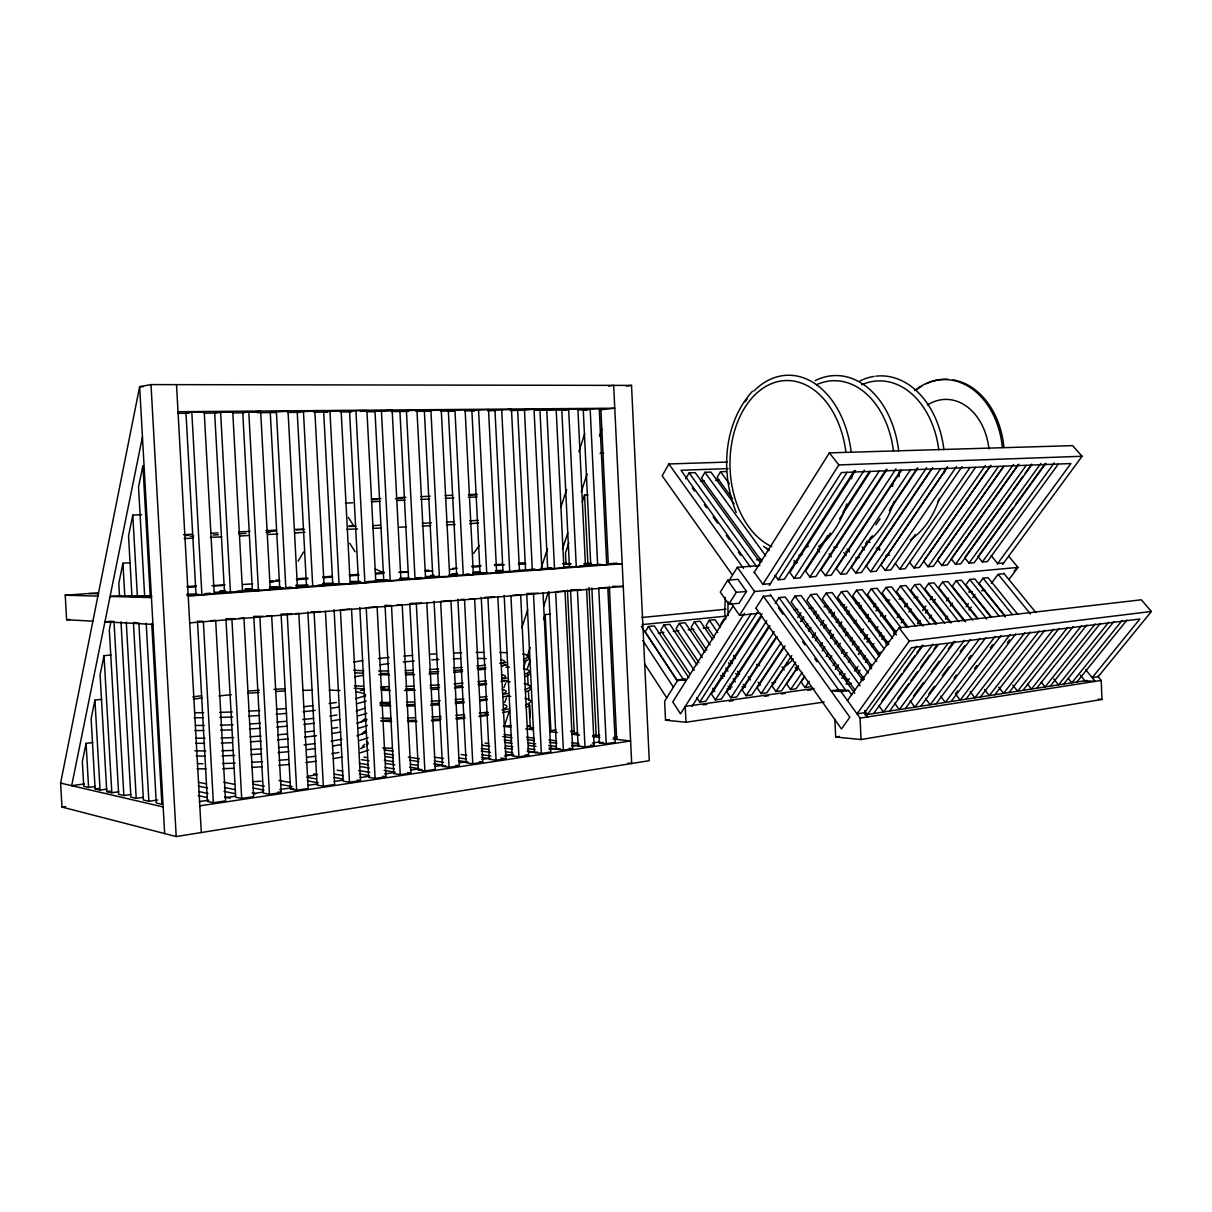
<?xml version="1.0" encoding="UTF-8"?>
<svg xmlns="http://www.w3.org/2000/svg" width="1212" height="1212" viewBox="0 0 1212 1212"><rect width="100%" height="100%" fill="white"/><g stroke="black" fill="none" stroke-linecap="round" stroke-linejoin="round"><path stroke-width="1.5" d="M725.321 597.516L724.715 612.151L725.685 619.483M60.6 783.103L139.638 386.673L151 384.598L631.528 385.401L649.268 760.682L176.21 836.553L61.979 807.056L60.6 783.103L163.181 806.965M142.455 436.865L71.675 785.679L84.31 783.952M92.839 742.547L86.067 743.38L82.34 761.59L83.764 786.3L88.597 787.406L95.354 786.467M101.763 699.354L94.93 700.082L91.112 718.777L95.112 788.906L100.066 790.057L106.883 789.103M110.928 655.01L104.02 655.662L100.096 674.842L106.747 791.587L111.822 792.754L118.685 791.784M129.987 562.777L122.942 563.216L118.806 583.442L119.518 596.092L131.835 595.728M141.683 514.691L132.79 515.1L128.533 535.871L131.941 596.44L149.773 595.668M521.857 627.816L527.674 609.863M541.067 568.534L547.46 548.778M560.838 507.464L566.655 489.497M578.881 451.773L584.699 433.82M509.57 710.293L504.283 726.412L511.07 725.488M523.675 667.312L526.023 660.146M527.205 656.571L530.129 647.617M543.658 606.424L548.354 592.092M562.459 549.112L567.746 533.007M581.26 491.814L587.138 473.907M599.47 436.29L601.834 429.124M527.341 668.766L530.28 659.828M543.567 619.514L545.188 614.59L550.369 614.105M568.882 542.658L565.474 552.975L566.004 563.656L570.867 563.625M582.245 502.056L584.563 495.026L588.078 494.875M503.919 687.674L505.707 682.917M504.662 702.612L506.449 697.854M880.018 518.751L875.943 524.796M303.606 552.021L298.122 561.095M727.261 462.075L668.857 463.969L662.176 475.831L732.139 574.609M685.734 478.755L689.128 472.877L695.233 472.65L760.257 562.595M734.124 503.844L710.944 472.074L704.914 472.301L701.521 478.134L761.939 561.58M726.442 471.513L720.504 471.726L717.08 477.528L732.487 498.617M688.81 677.766L654.389 625.907L648.39 626.528L645.208 631.846L677.372 680.674M697.036 664.873L669.857 624.332L663.934 624.938L660.737 630.225L689.855 673.993M705.02 652.177L685.113 622.771L679.265 623.362L676.069 628.619L698.991 662.752M712.762 639.663L700.172 621.226L694.4 621.817L691.188 627.043L706.854 650.147M727.7 580.184L720.307 592.123L728.806 604.273L739.002 603.303L746.486 591.426L737.911 579.321L727.7 580.184L736.275 592.35L746.486 591.426M728.518 581.578L737.366 567.322L759.924 565.519M720.292 627.331L715.035 619.696L709.338 620.286L706.111 625.483L714.474 637.709M685.356 678.902L677.993 679.826L664.63 701.203L665.524 720.201L685.992 722.231L824.175 702.036M728.806 604.273L736.275 592.35M720.837 623.938L724.079 618.771M732.987 606.121L672.751 701.915L680.523 713.838L744.471 613.317M754.076 572.594L829.372 452.864L1072.605 445.637L1082.074 456.273L1002.627 564.413M731.078 603.182L739.547 615.287L754.606 591.532L1017.989 567.428L1008.687 556.157M762.727 584.593L838.84 464.923L1082.074 456.273M691.961 706.429L750.94 614.136M769.241 585.502L841.446 472.544L1070.878 463.545L997.294 564.034M755.894 608.136L763.454 596.319L770.968 595.622M696.809 697.657L699.748 702.096L757.106 612.651M774.968 575.306L778.21 579.775L847.143 472.301M762.121 613.772L705.793 701.263L699.748 702.096M854.415 470.483L784.376 579.23L778.21 579.775M761.53 616.393L711.474 694.052L715.398 699.93L721.367 699.112L768.666 626.392M855.581 470.453L789.845 572.458L794.178 578.382L800.253 577.851L827.735 535.598M775.21 603.5L779.013 597.622L785.164 597.046L854.778 693.294M715.398 699.93L766.741 620.711M794.178 578.382L864.338 470.104M843.007 512.115L869.489 471.423M769.984 625.816L726.912 691.961L730.851 697.794L736.729 696.991L775.953 637.3M830.265 533.189L805.571 571.14L809.904 577.018L815.903 576.488L886.336 469.271M839.537 518.963L870.413 471.529M479.27 545.476L473.528 553.505M862.974 680.386L801.041 595.531L794.966 596.107L791.148 601.94L854.975 690.067M730.851 697.794L774.135 631.664M809.904 577.018L879.23 471.089M777.134 636.679L742.138 689.901L746.077 695.688L751.879 694.885L783.982 646.496M887.123 469.347L821.069 569.837L825.417 575.655L831.326 575.139L900.91 470.241M871.67 668.706L816.676 594.032L810.692 594.607L806.859 600.394L863.808 678.326M746.077 695.688L781.24 642.481M797.799 617.453L800.905 612.757M825.417 575.655L895.971 468.908M800.556 621.514L803.662 616.832M785.043 645.875L757.167 687.871L761.106 693.612L766.832 692.825L791.769 655.586M801.556 620.968L803.632 617.862M901.546 470.317L836.356 568.549L840.704 574.337L846.521 573.821L871.504 536.507M879.261 656.056L832.083 592.577L826.175 593.138L822.357 598.88L871.519 665.57M761.106 693.612L788.088 653.177M805.738 626.74L807.813 623.635M814.04 614.302L816.115 611.181M840.704 574.337L910.394 469.877M808.389 630.755L810.48 627.664M816.706 618.347L818.782 615.241M890.244 508.51L917.317 468.09M787.77 662.297L771.983 685.871L775.938 691.567L781.588 690.795L798.526 665.706M808.828 630.861L810.934 627.725M872.473 535.855L851.415 567.277L855.763 573.018L861.505 572.518L931.392 469.089M889.305 510.707L917.726 468.286M887.729 645.102L847.279 591.123L841.461 591.683L837.613 597.395L880.109 654.525M775.938 691.567L795.708 662.207M812.373 637.467L815.494 632.831M820.691 625.104L823.827 620.468M829.023 612.727L831.099 609.636M855.763 573.018L926.665 467.726M815.479 640.633L817.6 637.497M823.948 628.089L826.069 624.953M832.432 615.544L834.553 612.408M798.223 666.706L786.603 683.901L790.557 689.552L796.132 688.78L804.632 676.311M832.008 616.726L834.114 613.59M932.725 467.711L866.277 566.034L870.625 571.716L876.291 571.231L947.39 466.953M896.456 634.952L862.247 589.699L856.52 590.244L852.672 595.91L888.972 644.329M790.557 689.552L802.238 672.372M820.282 645.829L822.403 642.708M828.766 633.331L830.887 630.21M836.189 622.392L838.31 619.271M844.688 609.909L846.809 606.788M870.625 571.716L940.603 468.726M822.69 649.829L824.811 646.708M831.19 637.36L833.311 634.255M839.689 624.907L841.81 621.786M847.127 613.999L849.248 610.878M804.207 677.281L801.026 681.947L804.995 687.552L810.495 686.795M822.206 650.889L824.327 647.784M830.674 638.466L832.796 635.361M839.158 626.043L841.264 622.938M947.511 467.135L880.912 564.792L885.275 570.443L890.85 569.958L915.318 534.401M906.682 627.21L877.018 588.29L871.367 588.82L867.504 594.471L895.88 631.982M804.995 687.552L809.252 681.356M826.281 656.51L828.402 653.404M834.795 644.102L836.916 640.996M843.31 631.679L845.431 628.573M859.263 608.394L861.399 605.288M885.275 570.443L956.465 466.605M829.675 658.919L831.796 655.828M838.189 646.526L840.325 643.436M845.643 635.694L847.779 632.588M854.172 623.301L856.293 620.211M937.633 501.95L962.086 466.575M921.241 625.513L891.577 586.896L886.002 587.426L882.139 593.032L908.258 627.286M833.114 665.539L835.235 662.449M841.643 653.192L843.779 650.102M850.173 640.845L852.309 637.754M866.186 617.696L868.307 614.62M873.655 606.894L875.776 603.818M895.365 563.58L899.728 569.185L969.979 467.59M835.341 669.448L838.552 664.827M844.219 656.631L847.097 652.51M852.43 644.814L854.869 641.299M860.974 632.497L863.383 629.013M868.443 621.726L870.58 618.65M875.928 610.954L878.064 607.863M975.524 467.362L905.228 568.716L899.728 569.185M936.028 624.392L905.94 585.532L900.44 586.063L896.562 591.623L923.059 626.089M839.704 674.448L841.855 671.387M848.264 662.176L850.4 659.116M856.823 649.905L858.96 646.844M864.307 639.163L867.519 634.573M880.351 616.166L882.487 613.09M909.606 562.383L913.969 567.943L985.386 465.514M858.384 654.525L860.55 651.435M867.05 642.133L869.216 639.027M875.731 629.725L877.897 626.619M990.522 465.605L923.65 561.201L928.013 566.731L933.376 566.262L1003.854 466.302M841.855 678.326L845.067 673.736M858.99 653.829L861.126 650.768M867.55 641.587L869.701 638.527M883.609 618.635L885.745 615.575M990.855 465.302L919.393 567.474L913.969 567.943M950.193 622.741L920.105 584.184L914.681 584.699L910.788 590.229L936.134 622.938M849.309 678.69L847.173 681.735L843.188 676.235M854.672 671.069L857.884 666.494M863.247 658.858L865.383 655.813M871.822 646.663L873.958 643.617M879.321 635.997L881.472 632.937M928.013 566.731L998.476 466.514M904.713 606.561L906.879 603.485M1003.4 466.59L937.512 560.035L941.875 565.519L947.163 565.05L1018.837 464.226M857.914 673.266L860.096 670.175M865.55 662.449L867.731 659.358M881.897 639.239L884.078 636.148M897.168 617.59L899.349 614.499M904.803 606.773L906.985 603.667M964.161 621.12L934.073 582.851L928.725 583.366L924.832 588.865L951.329 622.801M863.05 676.766L860.868 679.841L864.338 679.371M869.595 667.509L871.776 664.434M878.336 655.192L880.518 652.101M885.972 644.405L888.169 641.315M893.623 633.618L895.804 630.528M901.273 622.832L903.455 619.741M908.909 612.045L911.091 608.954M941.875 565.519L1013.52 464.438M847.461 700.536L899.077 627.771L1141.325 599.804L1151.4 611.469L1098.148 676.72L1092.179 677.644L1139.886 618.999L911.424 647.753L864.595 712.686L857.02 713.853L909.242 641.148L1151.4 611.469M952.268 557.353L1018.231 464.529M977.205 618.574L947.845 581.533L942.572 582.033L938.664 587.502L965.555 621.68M922.529 610.575L925.801 605.97M930.18 599.849L932.376 596.774M951.193 558.883L955.556 564.322L1026.185 465.423M917.56 623.529L919.756 620.483M1010.838 493.284L964.676 557.747L969.039 563.156L974.175 562.701L1046.001 463.211M1013.035 490.209L1022.928 476.407M1025.125 473.331L1031.715 464.12M917.863 623.771L920.044 620.711M925.529 613.06L927.71 610.015M933.195 602.364L935.376 599.304M1031.427 465.211L960.768 563.868L955.556 564.322M929.377 618.256L931.573 615.211M990.78 617.014L961.449 580.245L956.238 580.745L952.329 586.169L978.039 618.605M969.039 563.156L1040.835 463.408M1013.202 507.828L977.993 556.626L982.356 561.989L987.416 561.55L1058.212 464.211M1015.398 504.783L1045.108 463.605M946.557 600.97L948.754 597.925M916.802 646.223L867.428 714.504L864.565 710.55M950.314 606.167L952.511 603.137M982.356 561.989L1054.213 462.893M1005.369 616.908L974.857 578.957L969.721 579.457L965.797 584.851L991.507 617.044M882.003 700.96L901.683 673.811M903.864 670.797L914.802 655.722M916.984 652.707L922.453 645.178M873.625 713.535L923.044 645.435M945.481 619.226L947.678 616.211M932.967 644.193L883.472 712.005L878.715 705.475M1017.838 614.454L988.083 577.7L983.023 578.185L979.099 583.548L1005.172 615.969M897.804 698.597L908.773 683.613M910.954 680.614L917.529 671.63M920.817 667.145L929.589 655.162M933.982 649.178L937.27 644.678M889.593 711.065L938.012 644.935M966.085 606.667L968.312 603.621M972.766 597.531L974.993 594.486M969.055 610.106L971.297 607.06M991.386 583.396L998.112 574.261L1004.112 573.7M947.769 643.693L899.289 709.565L894.517 703.081M913.454 696.158L923.559 682.492M931.407 671.842L939.255 661.207M948.238 649.041L953.844 641.451M905.303 708.626L954.935 641.436M1014.171 571.246L1017.519 566.731M1009.005 579.533L1017.989 567.428M964.494 640.3L914.848 707.141L910.091 700.718M928.801 693.87L934.422 686.325M942.285 675.751L949.026 666.691M960.268 651.601L964.767 645.557M920.787 706.232L970.448 639.557M979.917 638.36L930.195 704.763L925.423 698.4M954.041 678.114L956.298 675.114M968.676 658.616L970.933 655.616M936.028 703.869L985.795 637.633M995.113 636.467L945.299 702.43L940.527 696.112M957.677 690.87L955.42 693.855L960.177 700.112L1010.066 634.588M974.584 668.524L976.842 665.539M990.371 647.662L992.628 644.678M951.056 701.536L1000.885 635.739M1007.339 642.784L1009.596 639.815M965.858 699.233L1015.762 633.876M1024.791 632.74L974.857 697.839L970.085 691.628M980.432 696.976L1030.397 632.028M1039.305 630.922L989.31 695.597L984.538 689.446M994.81 694.749L1044.835 630.225M1053.546 629.195L1003.551 693.4L998.779 687.28M1008.975 692.552L1059 628.513M1067.636 627.422L1017.595 691.219L1012.823 685.159M1022.943 690.385L1072.999 626.755M1081.513 625.68L1031.442 689.067L1027.624 684.265M1036.714 688.249L1086.8 625.013M1095.193 623.968L1045.092 686.962L1041.275 682.174M1050.289 686.143L1100.405 623.316M1108.677 622.271L1058.546 684.871L1053.789 678.947M1063.666 684.068L1113.813 621.635M1121.964 620.605L1071.817 682.81L1068.242 678.402M1076.862 682.023L1127.024 619.968M752.47 391.188L752.197 391.506C723.2 424.003 720.413 473.286 736.229 512.509M362.994 733.154L365.206 730.987M361.873 734.23L364.161 732.048M362.509 746.38L364.797 744.198M361.237 722.094L364.585 719.004M356.858 735.82L366.478 732.457M356.934 723.276L365.842 720.307M356.283 710.959L365.206 708.156M355.631 698.657L364.57 695.991M341.799 739.244L331.134 741.123M307.484 776.301L316.635 774.741M834.916 719.686L835.674 737.032L861.02 739.532L1101.95 699.43L1101.208 680.447L1097.633 676.084M835.674 737.032L839.416 736.426M331.8 753.652L338.951 752.485M851.748 694.87L848.567 690.461L838.552 689.749L830.993 690.825L840.992 691.537L860.081 718.11L1101.208 680.447M864.807 714.898L1087.134 680.432M199.828 805.859L630.604 740.971L612.954 738.926M191.814 412.019L185.981 412.898L196.011 594.592L201.889 594.728L214.206 593.819L204.222 411.928L191.814 412.019L201.889 594.728M332.27 728.321L337.633 727.518M199.344 801.571L208.706 800.178M225.553 797.663L234.901 796.269M253.611 793.481L262.974 792.087M279.82 789.573L291.047 787.906M307.893 785.391L317.241 783.997M334.088 781.482L343.45 780.089M360.282 777.574L369.645 776.18M384.613 773.953L393.976 772.559M410.807 770.044L418.307 768.923M435.138 766.423L442.622 765.302M459.469 762.787L466.953 761.681M481.921 759.439L489.421 758.333M504.389 756.091L513.736 754.697M528.72 752.47L534.325 751.637M549.294 749.395L556.778 748.289M571.761 746.062L579.245 744.941M592.335 742.986L599.819 741.865M281.199 615.954L290.501 789.027L293.774 788.527M409.792 603.303L418.352 769.908L421.821 769.393M434.063 601.273L442.471 766.317L445.864 765.802M538.264 593.229L526.705 593.516L534.537 752.546L537.704 752.076M548.809 591.653L556.52 749.258L560.232 748.713M591.85 588.047L599.304 742.865L602.894 742.335M197.48 621.089L207.434 801.435L213.342 802.723L225.568 800.89L215.66 620.332L210.388 620.771M235.34 618.681L225.932 618.696L235.689 797.208L241.688 798.466L253.672 796.663L243.945 617.953L238.779 618.393M263.231 616.332L253.793 616.363L263.368 793.072L269.458 794.299L281.199 792.527L271.67 615.635L266.61 616.06M290.501 789.027L296.682 790.209L308.166 788.482L298.819 613.348L295.516 613.62M307.863 611.833L317.089 785.043L323.346 786.194L334.618 784.497L325.437 611.106M334.103 609.636L343.147 781.149L349.48 782.27L360.525 780.604L351.525 608.924M359.828 607.485L368.706 777.331L375.114 778.422L385.946 776.786L377.099 606.773L368.024 607.53M400.248 774.65L391.491 605.561L385.052 605.379L393.764 773.589L400.248 774.65L410.868 773.044L402.187 604.667L396.839 605.106M418.352 769.908L424.897 770.938L435.305 769.378L426.791 602.591M449.061 767.302L459.287 765.772L450.925 600.561L440.638 601.425L449.061 767.302L442.471 766.317M457.878 599.273L466.135 762.772L472.786 763.742L482.815 762.242L474.604 598.577L469.544 599.001M481.24 597.319L489.36 759.303L496.072 760.242L505.919 758.773L497.829 596.622M504.177 595.395L512.161 755.894L518.918 756.818L528.583 755.364L520.645 594.713L512.54 595.395M534.537 752.546L541.34 753.44L550.839 752.016L543.037 592.819M563.368 750.137L572.685 748.728L565.019 590.971L555.641 591.759L563.368 750.137L556.52 749.258M581.078 589.623L570.519 589.835L578.109 746.031L584.987 746.88L594.138 745.516L586.593 589.168M606.227 743.698L615.211 742.35L607.803 587.381L598.758 588.138L606.227 743.698L599.304 742.865M613.681 737.396L617.181 736.881M224.493 592.486L214.66 412.656L232.734 411.686L242.521 591.714L214.842 592.304M137.032 622.695L133.411 622.513L143.425 800.026L148.879 801.283L157.681 799.996M592.85 735.472L599.652 735.336M232.734 411.686L214.66 412.656M61.979 807.056L65.569 806.541M567.458 590.199L574.246 733.351L577.715 732.851M665.524 720.201L669.251 719.67M120.973 621.847L130.896 797.148L136.214 798.375L143.198 797.36M242.748 412.413L260.671 411.459L270.261 589.653L258.444 590.532L252.384 590.411L242.748 412.413L260.671 411.459M329.815 716.05L336.981 715.019M840.992 691.537L848.567 690.461M123.866 795.526L114.004 621.468L111.049 621.317L109.322 629.74L118.67 794.33L123.866 795.526L130.79 794.542M570.852 731.624L574.306 731.124L571.11 730.76M106.747 791.587L110.171 791.103M556.035 729.942L550.869 730.669L545.188 614.59M270.261 412.186L288.032 411.232L297.455 587.623L279.73 588.381L270.261 412.186L275.245 412.141M382.825 747.91L391.567 748.274M814.176 688.477L685.25 706.414L685.992 722.231M845.946 684.068L851.551 683.28M95.112 788.906L98.505 788.436M529.083 704.127L530.28 728.321L533.704 727.836M703.157 704.854L706.884 704.339M729.291 701.218L733.018 700.688M764.742 696.264L768.484 695.749M781.543 693.931L785.27 693.4M807.662 690.279L811.404 689.764M329.149 703.505L336.315 702.505M527.341 726.685L530.75 726.215L527.75 725.867M297.228 411.959L314.847 411.019L324.089 585.638L306.515 586.396L297.228 411.959L300.485 411.928M323.665 411.732L341.133 410.807L350.207 583.699L332.77 584.457L323.665 411.732L327.391 411.701M727.033 688.78L730.76 688.28M741.956 686.78L745.683 686.28M771.786 682.795L775.513 682.295M355.919 410.686L349.571 411.504L358.525 582.548L364.888 582.608L375.811 581.805L366.903 410.595L355.919 410.686L364.888 582.608M360.525 411.413L366.903 410.595M374.993 411.292L392.173 410.383L400.914 579.927L390.219 580.73L383.765 580.669L374.993 411.292L392.173 410.383M399.915 411.08L416.958 410.186L425.533 578.109L415.034 578.881L408.535 578.836L399.915 411.08L408.686 411.004M608.485 386.022L613.681 385.371L631.679 763.515L628.195 763.06M192.784 696.855L201.631 695.733M424.351 410.868L441.259 409.974L449.682 576.306L432.82 577.033L424.351 410.868L429.518 410.838M626.301 386.052L631.528 385.401M448.334 410.671L465.105 409.777L473.392 574.549L456.666 575.261L448.334 410.671L453.409 410.626M471.877 410.474L488.512 409.595L496.647 572.822L480.058 573.534L471.877 410.474L475.195 410.444M306.575 757.333L315.711 756.258M496.875 571.806L519.478 571.125L511.479 409.398L494.981 410.277L503.01 571.837M517.66 410.08L534.022 409.217L541.885 569.458L532.326 570.17L525.553 570.155L517.66 410.08L534.022 409.217M539.916 409.898L556.172 409.035L563.883 567.822L554.505 568.519L547.673 568.519L539.916 409.898L556.172 409.035M304.076 744.88L315.044 743.623M561.777 409.701L577.897 408.868L585.487 566.216L569.413 566.913L561.777 409.701L567.322 409.656M583.245 409.52L599.243 408.686L606.712 564.64L590.759 565.322L583.245 409.52L588.699 409.474M305.227 732.018L314.362 731.003M600.894 409.732L614.772 408.202L178.012 411.716M302.712 719.534L313.696 718.368M658.298 632.922L663.918 632.331M673.266 631.346L678.871 630.755M688.219 629.77L693.84 629.179M703.187 628.195L708.793 627.589M303.864 706.672L313.014 705.717M739.547 615.287L760.182 613.181M793.966 609.757L797.723 609.378M808.98 608.227L812.737 607.848M823.993 606.712L827.751 606.318M840.886 604.985L844.643 604.606M855.899 603.47L859.641 603.091M885.927 600.425L889.669 600.031M899.062 599.076L902.804 598.698M914.075 597.561L917.817 597.183M968.494 592.032L972.251 591.653M981.629 590.698L985.386 590.32M642.193 624.619L724.609 616.272M641.693 617.514L726.003 609.242M770.438 583.654L762.909 584.305L754.273 572.276M1003.672 562.989L997.673 563.519L991.128 555.52M281.108 614.075L292.213 613.908M310.984 611.954L320.574 611.515M349.677 609.075L340.405 609.848L349.48 782.27M411.413 603.349L421.549 603.031M484.588 597.38L494.526 596.895M189.708 622.907L623.241 586.411L612.817 586.305M262.504 761.651L251.505 762.318M279.093 760.272L288.305 759.5M110.55 621.362L104.929 621.817L152.954 624.422M261.807 748.88L250.808 749.546M278.412 747.516L287.623 746.774M793.754 562.807L797.511 562.504M855.793 557.853L859.55 557.55M885.866 555.444L889.623 555.141M261.125 736.093L250.126 736.745M277.715 734.775L286.941 734.033M98.369 592.85L65.221 595.213L66.63 619.741L70.281 619.438M260.428 723.306L249.43 723.958M277.033 722.019L286.259 721.307M259.732 710.52L248.733 711.156M276.351 709.262L285.577 708.55M131.941 596.44L142.546 595.668M584.548 563.58L591.38 563.307M225.356 590.638L219.948 591.032L225.538 591.138M252.141 588.668L245.066 589.183L252.611 589.32M280.139 586.608L269.715 587.381L280.926 587.547M295.622 585.472L307.878 584.896M322.725 583.472L333.406 583.169M430.518 575.564L434.199 575.291M457.378 573.579L451.924 573.988L457.606 574.003M480.119 571.912L472.998 572.443L480.452 572.458M495.45 570.791L502.465 570.276M144.698 596.789L150.258 596.94L142.91 465.635L138.532 486.997L144.698 596.789L151.818 596.259M187.905 594.91L197.329 594.213M204.873 593.653L210.524 593.229M214.297 592.956L225.599 592.123M236.916 591.274L259.535 589.608M268.958 588.911L282.154 587.926M285.926 587.653L291.577 587.229M297.243 586.82L306.666 586.108M317.968 585.275L340.587 583.608M350.01 582.911L359.449 582.214M366.978 581.654L387.719 580.109M400.914 579.139L408.459 578.578M415.989 578.018L421.655 577.609M425.427 577.321L438.608 576.351M449.925 575.503L457.469 574.958M464.999 574.397L468.771 574.109M472.544 573.837L485.739 572.852M497.056 572.019L502.707 571.594M514.024 570.761L534.75 569.231M540.4 568.807L551.718 567.973M563.035 567.14L570.564 566.58M579.987 565.883L600.728 564.337M617.105 563.125L608.272 563.792L622.165 563.731L188.208 596.046M204.783 593.941L208.297 593.683M252.384 590.411L259.126 589.911M279.73 588.381L283.017 588.138M286.32 587.896L291.274 587.532M332.77 584.457L340.178 583.911M383.765 580.669L389.097 580.275M415.504 578.321L419.004 578.063M432.82 577.033L437.956 576.654M480.058 573.534L486.648 573.049M525.553 570.155L535.083 569.458M547.673 568.519L551.415 568.246M590.759 565.322L599.788 564.656M187.345 587.441L194.905 586.911M211.888 585.699L225.099 584.76M270.382 581.518L279.82 580.851M296.804 579.639L308.121 578.836M323.225 577.76L332.649 577.079M349.632 575.867L359.07 575.2M376.053 573.988L383.598 573.443M398.703 572.367L408.141 571.7M425.124 570.488L428.897 570.216M453.424 568.473L457.197 568.201M472.286 567.125L479.846 566.58M494.935 565.504L504.374 564.837M121.367 595.637L110.08 596.455L151.455 597.607M562.807 563.61L566.292 563.353M248.596 691.022L259.323 690.249M186.981 586.563L196.405 585.896M275.594 580.275L279.366 580.003M296.349 578.806L307.651 578.003M322.74 576.927L332.164 576.261M349.132 575.049L358.57 574.382M375.538 573.17L383.068 572.64M471.695 566.352L481.119 565.686M494.314 564.747L501.859 564.201M305 532.31L294.622 532.992M296.273 529.947L304.363 529.417M348.829 526.22L354.025 525.872M477.24 494.663L469.241 495.117M469.665 523.629L478.452 523.099M345.465 503.192L352.753 502.768M469.665 520.857L478.225 520.357M268.261 534.492L277.715 533.977M183.482 534.719L192.511 534.234M267.049 531.568L276.23 531.068M190.178 536.249L193.693 536.052M371.493 499.041L380.886 498.556M210.661 533.28L217.948 532.916M446.395 522.099L453.909 521.721M213.115 535.037L218.433 534.765M446.501 524.887L455.197 524.432M371.387 501.798L379.992 501.374M422.2 526.114L430.866 525.69M239.703 535.977L248.49 535.537M232.265 711.974L219.66 712.383M232.962 724.776L220.372 725.185M233.658 737.578L221.069 737.972M232.537 750.455L221.766 750.743M235.067 763.151L222.463 763.515M252.444 781.695L261.201 781.255M422.215 523.311L431.457 522.857M273.988 689.355L285.29 688.795M398.415 497.693L405.914 497.344M398.051 500.495L405.081 500.162M238.809 531.886L249.99 531.356M238.734 533.765L245.991 533.416M399.43 527.205L406.444 526.872M210.388 537.386L221.735 536.855M420.852 496.647L430.108 496.223M395.4 498.708L402.339 498.39M420.837 499.42L429.502 499.026M265.882 530.629L276.397 530.159M266.201 532.492L269.912 532.326M193.375 538.158L184.224 538.552M445.046 495.572L452.561 495.253M445.152 498.329L453.864 497.95M372.266 499.692L377.508 499.48M372.872 525.584L380.386 525.266M185.497 535.492L188.86 535.356M372.766 528.371L381.371 528.023M700.551 481.028L704.308 480.876M715.58 480.406L719.337 480.255M468.347 497.329L477.149 496.981M294.774 529.417L303.636 529.129M468.347 494.617L476.907 494.299M357.495 528.977L346.844 529.296M728.048 468.605L680.992 470.271L750.38 566.943M348.723 526.478L355.813 526.266M600.061 453.273L603.606 453.182M203.661 712.717L194.602 712.686M204.358 725.473L195.314 725.427M205.07 738.229L196.011 738.153M205.767 750.985L194.89 750.819M177.8 413.383L189.133 413.277M204.252 413.156L215.584 413.05M232.583 412.898L243.915 412.807M257.126 412.686L276.018 412.534M287.35 412.428L300.576 412.322M313.802 412.201L327.013 412.095M340.239 411.974L351.571 411.883M366.691 411.747L374.235 411.686M391.234 411.535L408.232 411.383M415.792 411.322L429.018 411.216M440.35 411.11L453.576 411.004M464.908 410.898L474.346 410.823M487.572 410.701L495.132 410.641M510.237 410.504L517.797 410.444M534.795 410.292L566.898 410.02M578.23 409.914L587.684 409.838M518.994 562.989L524.569 562.959M518.494 564.141L525.887 564.11M563.216 563.959L570.716 563.928M583.866 563.883L591.365 563.853M580.321 566.216L583.775 566.216M143.258 386.689L139.638 386.673L164.665 833.568M495.572 570.913L503.086 570.928M514.403 571.11L519.478 571.125M497.238 572.488L502.844 572.503M474.013 573.352L481.437 573.382M466.741 574.518L470.059 574.533M449.152 574.912L456.682 574.942M449.273 575.639L456.788 575.685M425.579 576.503L433.063 576.548M425.488 577.26L432.926 577.306M399.884 578.109L409.353 578.169M399.763 578.881L407.293 578.942M375.599 579.745L384.977 579.821M375.22 580.548L384.552 580.624M350.95 581.412L360.237 581.502M369.402 581.73L372.599 581.775M350.51 582.23L359.949 582.336M350.313 583.366L357.828 583.457M323.316 583.911L334.542 584.048M317.832 585.563L324.089 585.638M295.819 585.623L307.151 585.775M297.046 586.866L306.439 587.002M270.534 588.653L276.094 588.744M242.006 590.456L253.247 590.668M236.522 591.592L242.521 591.714M461.196 599.349L464.499 599.425L472.786 763.742M186.996 594.168L196.314 594.395M186.83 595.274L194.223 595.456M88.93 593.532L98.657 593.774M65.221 595.213L97.884 596.122M197.42 763.59L202.919 763.772M198.95 621.15L203.343 621.362L213.342 802.723M66.63 619.741L92.885 621.165M1098.284 699.188L1101.95 699.43M677.993 679.826L686.265 680.432M530.28 728.321L533.341 728.67M574.246 733.351L577.503 733.714M503.434 726.321L510.858 727.17M525.72 728.882L533.144 729.745M549.839 731.669L557.278 732.518M572.125 734.23L579.548 735.078M592.532 736.578L599.955 737.441M503.995 734.487L511.494 735.396M526.462 737.214L533.947 738.123M548.93 739.941L556.414 740.85M571.397 742.653L578.881 743.562M590.683 745.092L594.138 745.516M502.768 736.638L512.115 737.775M527.053 739.608L534.522 740.532M549.46 742.365L556.929 743.274M571.852 745.107L579.321 746.031M504.086 739.911L511.525 740.85M528.265 742.941L535.704 743.865M548.733 745.501L556.172 746.425M569.246 748.304L572.685 748.728M504.465 742.365L511.888 743.304M528.583 745.425L536.007 746.365M548.991 748.001L556.399 748.955M485.073 743.123L488.769 743.607M505.404 745.759L512.797 746.713M527.568 748.622L534.962 749.577M482.224 745.244L489.709 746.213M504.707 748.183L512.191 749.167M527.175 751.137L534.674 752.107M481.209 748.486L488.678 749.486M505.465 751.728L512.918 752.728M525.19 754.909L528.583 755.364M481.24 751.092L490.542 752.349M505.419 754.364L512.858 755.379M481.709 754.697L490.966 755.985M500.859 758.061L505.919 758.773M461.136 754.546L466.665 755.334M481.422 757.394L490.648 758.697M458.787 757.894L466.256 758.97M479.482 761.757L482.815 762.242M383.992 749.864L393.294 751.213M434.229 757.167L443.531 758.515M458.424 760.682L467.726 762.03M384.265 753.561L393.521 754.924M408.338 757.121L419.443 758.773M434.244 760.969L443.501 762.333M455.985 765.272L459.287 765.772M385.674 756.591L393.052 757.697M409.656 760.197L418.882 761.575M433.623 763.802L442.85 765.181M363.842 757.091L367.584 757.667M384.371 760.242L393.703 761.681M410.504 764.257L417.958 765.408M361.449 759.651L368.887 760.803M385.613 763.408L394.9 764.863M409.777 767.181L419.064 768.635M359.282 763.302L368.509 764.772M385.143 767.423L394.385 768.893M407.611 772.529L410.868 773.044M360.222 766.545L369.433 768.029M384.143 770.408L395.188 772.195M358.661 770.514L369.827 772.362M382.719 776.256L385.946 776.786M337.163 770.165L342.723 771.105M359.388 773.892L368.645 775.453M334.315 774.074L343.511 775.665M357.343 780.058L360.525 780.604M313.666 773.877L317.392 774.529M334.164 777.453L343.481 779.074M306.909 777.256L316.165 778.907M307.197 780.831L318.241 782.831M279.002 780.452L290.168 782.528M281.002 784.497L292.107 786.588M253.308 784.194L264.322 786.33M278.124 791.936L281.199 792.527M223.887 782.24L234.84 784.391M253.096 787.982L264.049 790.133M198.616 782.285L205.995 783.77M224.432 787.482L235.492 789.709M252.081 793.042L255.777 793.799M198.404 786.133L207.57 788.012M224.053 791.391L235.052 793.648M198.723 791.557L207.979 793.512M224.629 797.011L230.174 798.178M198.162 795.617L207.343 797.587M382.81 572.412L375.22 568.943M1085.694 669.721L1095.224 681.371L1084.891 680.78L1080.18 674.993M1003.657 573.14L1035.912 612.605M998.385 574.594L1030.473 613.984M983.023 578.185L1012.338 614.514M969.721 579.457L999.052 616.044M956.238 580.745L986.75 619.09M942.572 582.033L972.66 620.12M829.372 452.864L838.84 464.923M928.725 583.366L958.813 621.741M914.681 584.699L944.769 623.377M877.518 547.294L879.806 550.248M900.44 586.063L930.104 624.483M862.171 546.885L864.459 549.869M886.002 587.426L915.666 626.165M847.112 549.036L849.4 552.036M843.916 552.687L846.173 555.657M871.367 588.82L901.016 627.861M899.077 627.771L909.242 641.148M829.084 553.823L831.341 556.823M856.52 590.244L892.486 637.997M817.509 549.036L819.751 552.036M841.461 591.683L884.154 648.829M826.175 593.138L876.715 661.373M793.981 560.414L796.223 563.444M720.504 471.726L729.336 483.77M810.692 594.607L868.231 673.008M766.151 547.733L768.363 550.748M704.914 472.301L765.62 555.747M794.966 596.107L860.187 685.795M864.474 712.52L867.656 716.928M689.128 472.877L756.318 566.125M779.013 597.622L846.37 691.128M770.211 594.562L838.507 689.689M692.325 487.936L694.506 490.981M704.384 504.753L706.566 507.798M713.156 516.979L717.534 523.084M726.306 535.325L729.594 539.901M738.366 552.127L740.562 555.187M778.513 608.091L782.907 614.211M802.692 641.799L804.889 644.86M814.782 658.646L816.979 661.722M668.857 463.969L743.456 568.337M763.196 595.971L849.854 717.216L841.476 728.942L756.197 608.56M737.366 567.322L754.606 591.532M795.208 667.206L797.375 670.251M781.998 666.873L784.149 669.933M353.707 525.917L348.359 517.433M355.055 551.718L349.707 543.264M758.121 682.235L760.227 685.28M709.338 620.286L717.746 632.512M733.502 655.465L735.608 658.525M748.213 676.872L750.304 679.932M730.169 660.646L732.26 663.706M737.487 671.342L739.578 674.402M728.503 662.706L730.609 665.782M735.851 673.463L737.941 676.538M743.198 684.219L745.289 687.295M694.4 621.817L710.141 644.92M725.867 668.039L727.957 671.115M733.199 678.826L735.305 681.901M722.503 673.251L724.594 676.326M729.821 684.022L731.912 687.113M720.731 675.387L722.822 678.493M728.048 686.219L730.154 689.325M679.265 623.362L702.293 657.51M712.717 688.264L714.807 691.385M663.934 624.938L694.218 670.281M648.39 626.528L683.81 680.099M641.36 626.392L677.644 681.492M642.845 640.557L673.402 687.174M644.526 663.676L666.736 697.839M94.93 700.082L100.066 790.057M86.067 743.38L88.597 787.406M176.513 384.643L201.298 832.538M151 384.598L176.21 836.553M151.758 623.483L161.878 804.283L156.272 802.995L146.182 623.195M132.79 515.1L137.38 596.577M138.85 622.801L148.879 801.283M122.942 563.216L124.806 596.243M126.275 622.135L136.214 798.375M104.02 655.662L111.822 792.754M276.366 411.338L285.865 588.487M287.244 614.317L296.682 790.209M248.763 411.55L258.444 590.532M259.853 616.62L269.458 794.299M220.584 411.792L230.462 592.607M231.901 618.968L241.688 798.466M366.206 607.682L375.114 778.422M329.937 410.898L339.072 584.532M303.424 411.11L312.741 586.487M314.09 612.06L323.346 786.194M454.939 409.868L463.287 575.291M430.896 410.065L439.395 577.079M406.399 410.262L415.034 578.881M416.307 603.47L424.897 770.938M381.401 410.474L390.219 580.73M546.733 409.111L554.505 568.519M524.417 409.292L532.326 570.17M533.477 593.622L541.34 753.44M529.735 705.702L530.295 716.883M527.614 674.342L528.174 685.507M528.447 691.098L528.902 700.4M501.692 409.489L509.737 571.837M510.919 595.531L518.918 756.818M478.543 409.671L486.739 573.549M487.921 597.455L496.072 760.242M600.864 409.035L608.288 564.05M609.363 586.638L616.65 739.108M590.153 408.762L597.668 565.307M584.563 495.026L587.865 563.565M589.017 587.487L596.168 735.851M568.64 408.944L576.276 566.898M577.397 589.941L584.987 746.88M860.081 718.11L861.02 739.532M522.751 654.041A94.718 7.636 -3.2 0 1 523.417 659.086M506.101 662.54A94.718 7.636 -3.2 0 1 499.783 663.434M485.497 665.161A94.718 7.636 -3.2 0 1 476.907 666.039M462.317 667.342A94.718 7.636 -3.2 0 1 453.349 668.039M438.623 669.024A94.718 7.636 -3.2 0 1 429.351 669.539M412.777 670.297A94.718 7.636 -3.2 0 1 405.081 670.554M388.552 670.918A94.718 7.636 -3.2 0 1 378.599 670.963M363.873 670.721A94.718 7.636 -3.2 0 1 353.556 670.206M353.768 662.1A94.718 7.636 -3.2 0 1 362.812 660.616M378.477 658.57A94.718 7.636 -3.2 0 1 389.143 657.434M403.672 656.116A94.718 7.636 -3.2 0 1 412.656 655.404M430.639 654.192A94.718 7.636 -3.2 0 1 436.047 653.889M454.03 653.056A94.718 7.636 -3.2 0 1 461.605 652.783M476.21 652.435A94.718 7.636 -3.2 0 1 483.694 652.359M499.723 652.465A94.718 7.636 -3.2 0 1 506.934 652.692M528.583 657.995A95.112 7.787 -3.2 0 1 523.917 661.479M506.54 664.979A95.112 7.787 -3.2 0 1 501.844 665.661M485.845 667.645A95.112 7.787 -3.2 0 1 477.21 668.539M462.575 669.857A95.112 7.787 -3.2 0 1 453.561 670.554M438.774 671.554A95.112 7.787 -3.2 0 1 429.457 672.069M412.807 672.827A95.112 7.787 -3.2 0 1 405.081 673.084M388.476 673.433A95.112 7.787 -3.2 0 1 380.416 673.493M363.691 673.236A95.112 7.787 -3.2 0 1 354.874 672.796M500.662 659.798A70.402 5.818 -3.3 0 1 501.207 663.494M380.038 664.843A70.402 5.818 -3.3 0 1 388.946 663.585M403.248 661.994A70.402 5.818 -3.3 0 1 414.292 661.025M431.775 659.798A70.402 5.818 -3.3 0 1 438.85 659.404M453.182 658.798A70.402 5.818 -3.3 0 1 460.681 658.586M477.346 658.434A70.402 5.818 -3.3 0 1 486.224 658.616M505.374 664.706A72.25 6.06 -3.3 0 1 501.435 666.07M485.785 668.979A72.25 6.06 -3.3 0 1 478.513 669.933M462.575 671.615A72.25 6.06 -3.3 0 1 453.727 672.372M437.911 673.478A72.25 6.06 -3.3 0 1 429.003 673.978M414.655 674.569A72.25 6.06 -3.3 0 1 405.399 674.811M389.294 674.902A72.25 6.06 -3.3 0 1 378.765 674.63M523.478 668.782A94.688 8.378 -3.3 0 1 525.675 673.811M506.874 678.038A94.688 8.378 -3.3 0 1 502.207 678.75M486.285 680.826A94.688 8.378 -3.3 0 1 477.695 681.75M463.12 683.113A94.688 8.378 -3.3 0 1 454.152 683.841M439.426 684.856A94.688 8.378 -3.3 0 1 430.154 685.386M413.58 686.128A94.688 8.378 -3.3 0 1 405.899 686.371M389.37 686.689A94.688 8.378 -3.3 0 1 381.356 686.719M362.797 686.295A94.688 8.378 -3.3 0 1 354.374 685.75M354.54 676.857A94.688 8.378 -3.3 0 1 363.57 675.251M505.934 667.145A94.688 8.378 -3.3 0 1 509.313 667.327M529.311 672.918A95.097 8.545 -3.3 0 1 524.675 676.72M507.298 680.477A95.097 8.545 -3.3 0 1 500.965 681.462M486.618 683.31A95.097 8.545 -3.3 0 1 477.998 684.25M461.59 685.78A95.097 8.545 -3.3 0 1 456.182 686.219M439.577 687.371A95.097 8.545 -3.3 0 1 430.26 687.916M413.61 688.658A95.097 8.545 -3.3 0 1 405.884 688.916M389.294 689.219A95.097 8.545 -3.3 0 1 381.235 689.234M364.509 688.886A95.097 8.545 -3.3 0 1 354.146 688.234M501.404 674.614A70.387 6.378 -3.3 0 1 501.95 678.675M384.537 687.871A70.387 6.378 -3.3 0 1 380.916 687.704M505.131 680.28A72.22 6.621 -3.3 0 1 502.192 681.295M486.557 684.386A72.22 6.621 -3.3 0 1 479.285 685.401M463.363 687.174A72.22 6.621 -3.3 0 1 454.515 687.962M438.714 689.113A72.22 6.621 -3.3 0 1 431.593 689.522M415.458 690.204A72.22 6.621 -3.3 0 1 404.414 690.446M390.097 690.446A72.22 6.621 -3.3 0 1 381.386 690.189M524.22 683.523A94.672 9.135 -3.3 0 1 524.932 689.567M507.646 693.522A94.672 9.135 -3.3 0 1 502.98 694.294M487.057 696.476A94.672 9.135 -3.3 0 1 480.24 697.264M463.908 698.885A94.672 9.135 -3.3 0 1 454.954 699.627M440.229 700.672A94.672 9.135 -3.3 0 1 430.972 701.203M414.398 701.945A94.672 9.135 -3.3 0 1 406.702 702.187M390.188 702.46A94.672 9.135 -3.3 0 1 380.235 702.43M360.509 690.567A94.672 9.135 -3.3 0 1 364.342 689.901M506.661 681.659A94.672 9.135 -3.3 0 1 510.04 681.871M530.053 687.84A95.066 9.287 -3.4 0 1 525.432 691.946M508.07 695.976A95.066 9.287 -3.4 0 1 503.389 696.748M487.406 698.96A95.066 9.287 -3.4 0 1 480.558 699.763M464.166 701.4A95.066 9.287 -3.4 0 1 455.167 702.157M438.532 703.308A95.066 9.287 -3.4 0 1 431.078 703.733M414.428 704.475A95.066 9.287 -3.4 0 1 406.702 704.717M390.112 704.99A95.066 9.287 -3.4 0 1 380.113 704.96M502.132 689.431A70.372 6.939 -3.4 0 1 502.707 693.84M390.355 703.521A70.372 6.939 -3.4 0 1 380.038 703.051M487.33 699.794A72.205 7.196 -3.4 0 1 480.058 700.869M464.151 702.733A72.205 7.196 -3.4 0 1 455.318 703.551M439.502 704.733A72.205 7.196 -3.4 0 1 430.608 705.232M414.383 705.869A72.205 7.196 -3.4 0 1 407.005 706.02M390.9 705.99A72.205 7.196 -3.4 0 1 380.386 705.566M366.13 701.051A111.837 10.726 -3.9 0 1 357.464 703.49M339.33 706.99A111.837 10.726 -3.9 0 1 330.694 708.323M315.196 710.368A111.837 10.726 -3.9 0 1 303.167 711.747M286.729 713.353A111.837 10.726 -3.9 0 1 276.063 714.262M259.686 715.474A111.837 10.726 -3.9 0 1 248.854 716.14M232.659 716.943A111.837 10.726 -3.9 0 1 219.902 717.398M203.207 717.716A111.837 10.726 -3.9 0 1 194.178 717.746M355.873 691.81A105.353 9.984 -3.8 0 1 364.115 697.127M193.299 699.142A105.353 9.984 -3.8 0 1 202.146 697.93M218.963 695.93A105.353 9.984 -3.8 0 1 231.371 694.688M247.793 693.279A105.353 9.984 -3.8 0 1 259.004 692.461M275.654 691.446A105.353 9.984 -3.8 0 1 284.835 691.007M303.212 690.37A105.353 9.984 -3.8 0 1 312.211 690.204M329.088 690.204A105.353 9.984 -3.8 0 1 339.951 690.522M366.766 713.262A111.822 11.423 -3.9 0 1 358.101 715.837M339.981 719.504A111.822 11.423 -3.9 0 1 331.361 720.898M314.211 723.246A111.822 11.423 -3.9 0 1 303.833 724.458M287.411 726.124A111.822 11.423 -3.9 0 1 276.745 727.064M260.383 728.291A111.822 11.423 -3.9 0 1 249.551 728.957M231.598 729.836A111.822 11.423 -3.9 0 1 220.614 730.215M203.904 730.518A111.822 11.423 -3.9 0 1 194.874 730.518M367.403 725.473A111.792 12.12 -4 0 1 358.752 728.17M340.648 732.018A111.792 12.12 -4 0 1 332.012 733.472M316.529 735.684A111.792 12.12 -4 0 1 304.515 737.154M288.092 738.881A111.792 12.12 -4 0 1 277.442 739.85M261.08 741.108A111.792 12.12 -4 0 1 250.248 741.789M232.295 742.668A111.792 12.12 -4 0 1 221.311 743.032M204.616 743.304A111.792 12.12 -4 0 1 195.586 743.274M366.842 719.277A105.308 11.287 -4 0 1 365.373 721.337M368.039 737.684A111.777 12.802 -4.1 0 1 359.403 740.517M341.299 744.532A111.777 12.802 -4.1 0 1 332.679 746.031M315.559 748.562A111.777 12.802 -4.1 0 1 306.969 749.652M288.774 751.637A111.777 12.802 -4.1 0 1 278.124 752.622M261.777 753.909A111.777 12.802 -4.1 0 1 250.945 754.606M234.764 755.409A111.777 12.802 -4.1 0 1 222.008 755.849M205.313 756.091A111.777 12.802 -4.1 0 1 196.283 756.03M368.675 749.88A111.746 13.499 -4.2 0 1 360.04 752.834M341.966 757.03A111.746 13.499 -4.2 0 1 333.345 758.591M316.226 761.212A111.746 13.499 -4.2 0 1 305.878 762.56M289.456 764.393A111.746 13.499 -4.2 0 1 278.805 765.408M262.474 766.711A111.746 13.499 -4.2 0 1 251.641 767.423M233.704 768.302A111.746 13.499 -4.2 0 1 222.72 768.65M206.025 768.862A111.746 13.499 -4.2 0 1 196.995 768.787M366.418 741.183A105.277 12.59 -4.2 0 1 366.645 745.501M364.736 746.728A105.277 12.59 -4.2 0 1 360.373 748.607M524.947 698.248A94.642 9.893 -3.4 0 1 525.69 704.793M508.419 709.02A94.642 9.893 -3.4 0 1 502.101 710.096M487.845 712.126A94.642 9.893 -3.4 0 1 479.27 713.156M464.711 714.641A94.642 9.893 -3.4 0 1 455.757 715.413M441.032 716.474A94.642 9.893 -3.4 0 1 431.775 717.019M415.216 717.762A94.642 9.893 -3.4 0 1 407.52 717.989M391.006 718.216A94.642 9.893 -3.4 0 1 381.053 718.155M507.373 696.173A94.642 9.893 -3.4 0 1 510.767 696.4M529.856 705.414A95.036 10.044 -3.4 0 1 526.19 707.187M508.843 711.459A95.036 10.044 -3.4 0 1 502.51 712.55M488.194 714.61A95.036 10.044 -3.4 0 1 479.573 715.656M464.953 717.156A95.036 10.044 -3.4 0 1 455.954 717.928M441.183 719.004A95.036 10.044 -3.4 0 1 431.881 719.564M415.246 720.292A95.036 10.044 -3.4 0 1 407.52 720.534M390.931 720.761A95.036 10.044 -3.4 0 1 380.932 720.67M504.631 704.748A70.357 7.499 -3.4 0 1 503.465 709.005M488.284 712.671A70.357 7.499 -3.4 0 1 484.982 713.232M391.158 719.034A70.357 7.499 -3.4 0 1 384.295 718.716M488.103 715.201A72.19 7.772 -3.4 0 1 478.892 716.595M464.938 718.277A72.19 7.772 -3.4 0 1 456.106 719.125M440.304 720.337A72.19 7.772 -3.4 0 1 431.411 720.852M417.064 721.428A72.19 7.772 -3.4 0 1 407.808 721.61M391.703 721.519A72.19 7.772 -3.4 0 1 381.189 721.019M269.503 581.169A38.966 1.303 -3.1 0 1 269.488 582.366M252.747 583.836A38.966 1.303 -3.1 0 1 243.006 584.487M222.508 585.563A38.966 1.303 -3.1 0 1 213.221 585.911M759.712 665.63A53.919 36.284 84 0 1 756.606 664.449M728.245 615.605A53.919 36.284 84 0 1 728.215 601.925M756.5 559.838A53.919 36.284 84 0 1 761.212 559.338M793.224 658.752A58.737 39.557 84 0 1 784.255 667.009M870.064 542.4A81.507 59.07 88.7 0 1 866.762 541.37M861.611 384.795A81.507 59.07 88.7 0 1 938.739 449.743M879.821 548.688A86.476 62.721 88.7 0 1 876.185 548.294M860.126 380.856A86.476 62.721 88.7 0 1 874.216 376.371M876.018 376.144A86.476 62.721 88.7 0 1 943.89 449.637M944.572 469.408A86.476 62.721 88.7 0 1 944.33 473.028M939.33 498.48A86.476 62.721 88.7 0 1 910.454 539.931M837.159 547.218A83.28 58.782 88.6 0 1 833.765 547.127M816.555 384.704A83.28 58.782 88.6 0 1 893.471 451.091M893.062 482.815A83.28 58.782 88.6 0 1 892.456 486.436M815.131 380.674A88.34 62.418 88.6 0 1 898.683 450.985M899.395 471.21A88.34 62.418 88.6 0 1 899.016 476.725M894.092 501.329A88.34 62.418 88.6 0 1 865.535 543.218M849.491 550.748A88.34 62.418 88.6 0 1 845.885 551.536M914.651 390.612A77.038 57.888 89.2 0 1 1002.354 447.455M927.528 404.944A57.222 43.041 89.2 0 1 988.931 448.925M915.863 390.325A77.31 58.131 89.2 0 1 921.771 386.173M926.407 383.689A77.31 58.131 89.2 0 1 947.936 379.311M953.056 379.856A77.31 58.131 89.2 0 1 1003.93 447.364M771.832 546.673A85.113 58.418 88.4 0 1 730.457 452.849A85.113 58.418 88.4 0 1 786.679 380.523A85.113 58.418 88.4 0 1 845.824 451.485M808.465 546.157A85.113 58.418 88.4 0 1 805.238 547.627M769.559 550.112A90.294 62.024 88.4 0 1 763.621 546.4M745.138 401.778A90.294 62.024 88.4 0 1 747.198 398.869M753.879 391.022A90.294 62.024 88.4 0 1 851.203 452.394M851.854 474.968A90.294 62.024 88.4 0 1 851.582 478.74M846.749 503.889A90.294 62.024 88.4 0 1 818.403 546.673M802.465 554.338A90.294 62.024 88.4 0 1 798.89 555.141M452.5 568.489A35.754 1.151 -2.9 0 1 450.319 569.473M432.745 570.913A35.754 1.151 -2.9 0 1 425.503 571.352M408.55 572.2A35.754 1.151 -2.9 0 1 401.505 572.458M384.189 572.64A35.754 1.151 -2.9 0 1 383.886 572.064"/></g></svg>
